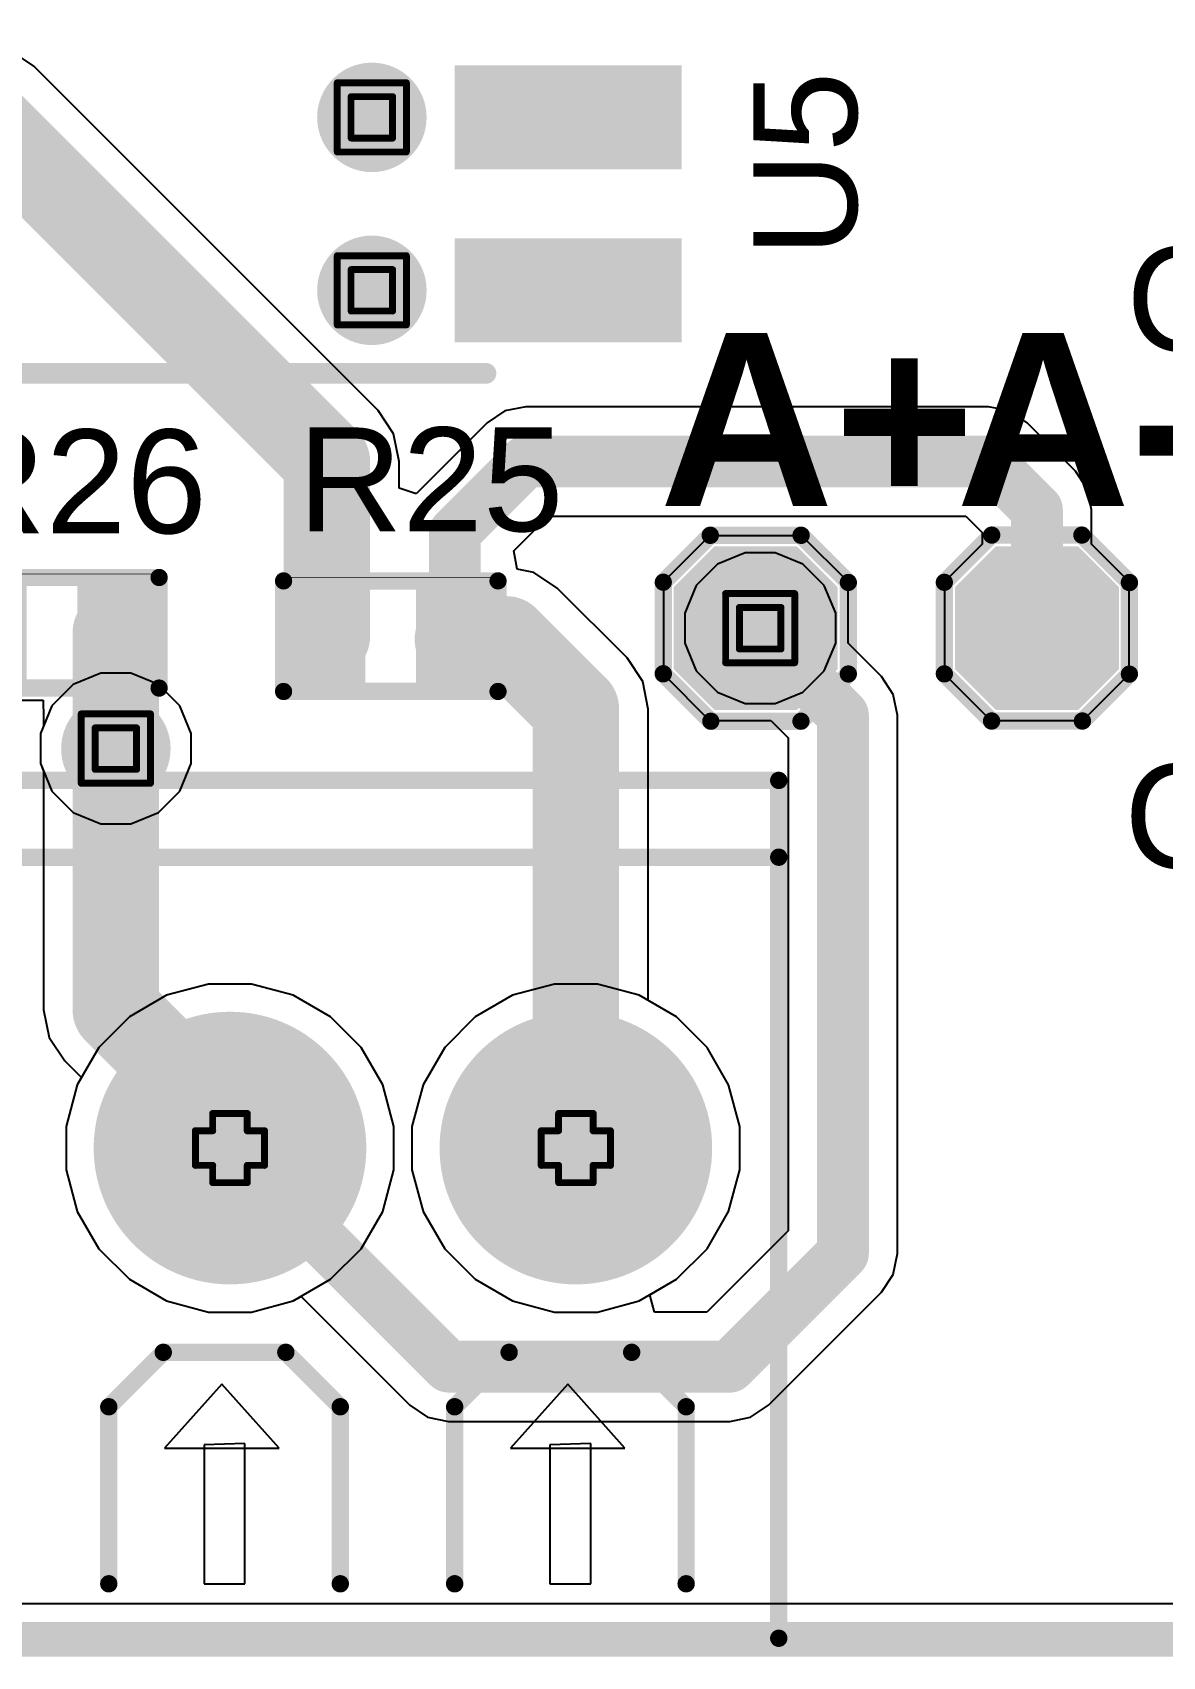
# Model space of a CAD drawing. Header units: inches. Extents: x -6 to 198, y 0 to 119.
# Drawn here: x 29.99 to 38.29, y -0.13 to 11.8 of the extents above; entities that cross this region are included whole.
import ezdxf

# ---------------------------------------------------------------- set-up
doc = ezdxf.new("R2010")
doc.units = ezdxf.units.IN
for name, color, linetype in [('Board Outline', 216, 'Continuous'), ('Bottom Layer', 5, 'Continuous'), ('Bottom Solder', 6, 'Continuous'), ('Drill Drawing', 1, 'Continuous'), ('Multi-Layer', 9, 'Continuous'), ('Pad Holes', 156, 'Continuous'), ('Top Layer', 1, 'Continuous'), ('Top Overlay', 2, 'Continuous'), ('Top Paste', 8, 'Continuous'), ('Top Solder', 216, 'Continuous'), ('Via Holes', 16, 'Continuous')]:
    doc.layers.add(name, color=color, linetype=linetype)
doc.styles.add('Arial', font='', dxfattribs={"height": 0.2})
doc.styles.add('Arial_Bold', font='', dxfattribs={"height": 0.2})
doc.styles.get('Arial').set_extended_font_data('Arial')
doc.styles.get('Arial_Bold').set_extended_font_data('Arial', bold=True)

# ---------------------------------------------------------------- blocks, each defined once
blk = doc.blocks.new('T____________0_5___13')
at = {"layer": 'Top Layer'}
blk.add_hatch(color=1, dxfattribs=at).paths.add_polyline_path([(0.25, 0.5), (-0.25, 0.5), (-0.5, 0.25), (-0.5, -0.25), (-0.25, -0.5), (0.25, -0.5), (0.5, -0.25), (0.5, 0.25)])
at = {"layer": 'Top Paste'}
blk.add_hatch(color=8, dxfattribs=at).paths.add_polyline_path([(0.25, 0.5), (-0.25, 0.5), (-0.5, 0.25), (-0.5, -0.25), (-0.25, -0.5), (0.25, -0.5), (0.5, -0.25), (0.5, 0.25)])
at = {"layer": 'Top Solder'}
blk.add_hatch(color=216, dxfattribs=at).paths.add_polyline_path([(0.301, 0.602), (-0.301, 0.602), (-0.602, 0.301), (-0.602, -0.301), (-0.301, -0.602), (0.301, -0.602), (0.602, -0.301), (0.602, 0.301)])
at = {"layer": 'Top Overlay', "const_width": 0.127}
for points in [[(-0.336, 0.68), (-0.682, 0.333)], [(-0.336, 0.68), (0.336, 0.68)], [(0.336, 0.68), (0.684, 0.332)], [(-0.682, 0.333), (-0.682, -0.334)], [(0.684, 0.332), (0.684, -0.33)], [(-0.682, -0.334), (-0.337, -0.679)], [(0.684, -0.33), (0.335, -0.679)], [(-0.337, -0.679), (0.335, -0.679)]]:
    blk.add_lwpolyline(points, dxfattribs=at)
at = {"layer": 'Top Overlay', "const_width": 0.0635}
for points in [[(-0.367, 0.68, 1), (-0.304, 0.68, 1)], [(-0.367, 0.68, 1), (-0.304, 0.68, 1)], [(0.305, 0.68, 1), (0.368, 0.68, 1)], [(0.305, 0.68, 1), (0.368, 0.68, 1)], [(-0.714, 0.333, 1), (-0.65, 0.333, 1)], [(-0.714, 0.333, 1), (-0.65, 0.333, 1)], [(0.652, 0.332, 1), (0.715, 0.332, 1)], [(0.652, 0.332, 1), (0.715, 0.332, 1)], [(-0.714, -0.334, 1), (-0.65, -0.334, 1)], [(-0.714, -0.334, 1), (-0.65, -0.334, 1)], [(0.652, -0.33, 1), (0.715, -0.33, 1)], [(0.652, -0.33, 1), (0.715, -0.33, 1)], [(-0.369, -0.679, 1), (-0.306, -0.679, 1)], [(-0.369, -0.679, 1), (-0.306, -0.679, 1)], [(0.303, -0.679, 1), (0.367, -0.679, 1)], [(0.303, -0.679, 1), (0.367, -0.679, 1)]]:
    blk.add_lwpolyline(points, format="xyb", close=True, dxfattribs=at)
blk = doc.blocks.new('T____________0_5___14')
at = {"layer": 'Top Layer'}
blk.add_hatch(color=1, dxfattribs=at).paths.add_polyline_path([(0.25, 0.5), (-0.25, 0.5), (-0.5, 0.25), (-0.5, -0.25), (-0.25, -0.5), (0.25, -0.5), (0.5, -0.25), (0.5, 0.25)])
at = {"layer": 'Top Paste'}
blk.add_hatch(color=8, dxfattribs=at).paths.add_polyline_path([(0.25, 0.5), (-0.25, 0.5), (-0.5, 0.25), (-0.5, -0.25), (-0.25, -0.5), (0.25, -0.5), (0.5, -0.25), (0.5, 0.25)])
at = {"layer": 'Top Solder'}
blk.add_hatch(color=216, dxfattribs=at).paths.add_polyline_path([(0.301, 0.602), (-0.301, 0.602), (-0.602, 0.301), (-0.602, -0.301), (-0.301, -0.602), (0.301, -0.602), (0.602, -0.301), (0.602, 0.301)])
at = {"layer": 'Top Overlay', "const_width": 0.127}
for points in [[(-0.682, 0.333), (-0.336, 0.68)], [(0.336, 0.68), (-0.336, 0.68)], [(0.684, 0.332), (0.336, 0.68)], [(-0.682, -0.334), (-0.682, 0.333)], [(0.684, -0.33), (0.684, 0.332)], [(-0.337, -0.679), (-0.682, -0.334)], [(0.335, -0.679), (0.684, -0.33)], [(0.335, -0.679), (-0.337, -0.679)]]:
    blk.add_lwpolyline(points, dxfattribs=at)
at = {"layer": 'Top Overlay', "const_width": 0.0635}
for points in [[(-0.367, 0.68, 1), (-0.304, 0.68, 1)], [(-0.367, 0.68, 1), (-0.304, 0.68, 1)], [(0.305, 0.68, 1), (0.368, 0.68, 1)], [(0.305, 0.68, 1), (0.368, 0.68, 1)], [(-0.714, 0.333, 1), (-0.65, 0.333, 1)], [(-0.714, 0.333, 1), (-0.65, 0.333, 1)], [(0.652, 0.332, 1), (0.715, 0.332, 1)], [(0.652, 0.332, 1), (0.715, 0.332, 1)], [(-0.714, -0.334, 1), (-0.65, -0.334, 1)], [(-0.714, -0.334, 1), (-0.65, -0.334, 1)], [(0.652, -0.33, 1), (0.715, -0.33, 1)], [(0.652, -0.33, 1), (0.715, -0.33, 1)], [(-0.369, -0.679, 1), (-0.306, -0.679, 1)], [(-0.369, -0.679, 1), (-0.306, -0.679, 1)], [(0.303, -0.679, 1), (0.367, -0.679, 1)], [(0.303, -0.679, 1), (0.367, -0.679, 1)]]:
    blk.add_lwpolyline(points, format="xyb", close=True, dxfattribs=at)
blk = doc.blocks.new('SOP_16_29')
at = {"layer": 'Top Layer'}
for points in [[(-3.456, 4.724), (-1.994, 4.724), (-1.994, 4.166), (-3.456, 4.166)], [(1.994, 4.724), (3.456, 4.724), (3.456, 4.166), (1.994, 4.166)], [(-3.456, 3.454), (-1.994, 3.454), (-1.994, 2.896), (-3.456, 2.896)], [(1.994, 3.454), (3.456, 3.454), (3.456, 2.896), (1.994, 2.896)], [(-3.456, 2.184), (-1.994, 2.184), (-1.994, 1.626), (-3.456, 1.626)], [(1.994, 2.184), (3.456, 2.184), (3.456, 1.626), (1.994, 1.626)], [(-3.456, 0.914), (-1.994, 0.914), (-1.994, 0.356), (-3.456, 0.356)], [(1.994, 0.914), (3.456, 0.914), (3.456, 0.356), (1.994, 0.356)], [(-3.456, -0.356), (-1.994, -0.356), (-1.994, -0.914), (-3.456, -0.914)], [(1.994, -0.356), (3.456, -0.356), (3.456, -0.914), (1.994, -0.914)], [(-3.456, -1.626), (-1.994, -1.626), (-1.994, -2.184), (-3.456, -2.184)], [(1.994, -1.626), (3.456, -1.626), (3.456, -2.184), (1.994, -2.184)], [(-3.456, -2.896), (-1.994, -2.896), (-1.994, -3.454), (-3.456, -3.454)], [(1.994, -2.896), (3.456, -2.896), (3.456, -3.454), (1.994, -3.454)], [(-3.456, -4.166), (-1.994, -4.166), (-1.994, -4.724), (-3.456, -4.724)], [(1.994, -4.166), (3.456, -4.166), (3.456, -4.724), (1.994, -4.724)]]:
    blk.add_hatch(color=1, dxfattribs=at).paths.add_polyline_path(points)
at = {"layer": 'Top Paste'}
for points in [[(-3.456, 4.724), (-1.994, 4.724), (-1.994, 4.166), (-3.456, 4.166)], [(1.994, 4.724), (3.456, 4.724), (3.456, 4.166), (1.994, 4.166)], [(-3.456, 3.454), (-1.994, 3.454), (-1.994, 2.896), (-3.456, 2.896)], [(1.994, 3.454), (3.456, 3.454), (3.456, 2.896), (1.994, 2.896)], [(-3.456, 2.184), (-1.994, 2.184), (-1.994, 1.626), (-3.456, 1.626)], [(1.994, 2.184), (3.456, 2.184), (3.456, 1.626), (1.994, 1.626)], [(-3.456, 0.914), (-1.994, 0.914), (-1.994, 0.356), (-3.456, 0.356)], [(1.994, 0.914), (3.456, 0.914), (3.456, 0.356), (1.994, 0.356)], [(-3.456, -0.356), (-1.994, -0.356), (-1.994, -0.914), (-3.456, -0.914)], [(1.994, -0.356), (3.456, -0.356), (3.456, -0.914), (1.994, -0.914)], [(-3.456, -1.626), (-1.994, -1.626), (-1.994, -2.184), (-3.456, -2.184)], [(1.994, -1.626), (3.456, -1.626), (3.456, -2.184), (1.994, -2.184)], [(-3.456, -2.896), (-1.994, -2.896), (-1.994, -3.454), (-3.456, -3.454)], [(1.994, -2.896), (3.456, -2.896), (3.456, -3.454), (1.994, -3.454)], [(-3.456, -4.166), (-1.994, -4.166), (-1.994, -4.724), (-3.456, -4.724)], [(1.994, -4.166), (3.456, -4.166), (3.456, -4.724), (1.994, -4.724)]]:
    blk.add_hatch(color=8, dxfattribs=at).paths.add_polyline_path(points)
at = {"layer": 'Top Solder'}
for points in [[(-3.557, 4.826), (-1.892, 4.826), (-1.892, 4.064), (-3.557, 4.064)], [(1.892, 4.826), (3.557, 4.826), (3.557, 4.064), (1.892, 4.064)], [(-3.557, 3.556), (-1.892, 3.556), (-1.892, 2.794), (-3.557, 2.794)], [(1.892, 3.556), (3.557, 3.556), (3.557, 2.794), (1.892, 2.794)], [(-3.557, 2.286), (-1.892, 2.286), (-1.892, 1.524), (-3.557, 1.524)], [(1.892, 2.286), (3.557, 2.286), (3.557, 1.524), (1.892, 1.524)], [(-3.557, 1.016), (-1.892, 1.016), (-1.892, 0.254), (-3.557, 0.254)], [(1.892, 1.016), (3.557, 1.016), (3.557, 0.254), (1.892, 0.254)], [(-3.557, -0.254), (-1.892, -0.254), (-1.892, -1.016), (-3.557, -1.016)], [(1.892, -0.254), (3.557, -0.254), (3.557, -1.016), (1.892, -1.016)], [(-3.557, -1.524), (-1.892, -1.524), (-1.892, -2.286), (-3.557, -2.286)], [(1.892, -1.524), (3.557, -1.524), (3.557, -2.286), (1.892, -2.286)], [(-3.557, -2.794), (-1.892, -2.794), (-1.892, -3.556), (-3.557, -3.556)], [(1.892, -2.794), (3.557, -2.794), (3.557, -3.556), (1.892, -3.556)], [(-3.557, -4.064), (-1.892, -4.064), (-1.892, -4.826), (-3.557, -4.826)], [(1.892, -4.064), (3.557, -4.064), (3.557, -4.826), (1.892, -4.826)]]:
    blk.add_hatch(color=216, dxfattribs=at).paths.add_polyline_path(points)
at = {"layer": 'Top Overlay'}
for points, const_width in [([(-2.121, 5.055), (2.121, 5.055)], 0.152), ([(-3.785, 4.318), (-3.785, 4.572)], 0.127), ([(-3.785, 4.572), (-3.658, 4.445)], 0.127), ([(-3.785, 4.318), (-3.658, 4.445)], 0.127), ([(-2.121, -5.055), (2.121, -5.055)], 0.152)]:
    blk.add_lwpolyline(points, dxfattribs=dict(at, const_width=const_width))
for points, const_width in [([(-2.159, 5.055, 1), (-2.083, 5.055, 1)], 0.0762), ([(2.083, 5.055, 1), (2.159, 5.055, 1)], 0.0762), ([(-3.816, 4.572, 1), (-3.753, 4.572, 1)], 0.0635), ([(-3.816, 4.572, 1), (-3.753, 4.572, 1)], 0.0635), ([(-3.689, 4.445, 1), (-3.626, 4.445, 1)], 0.0635), ([(-3.689, 4.445, 1), (-3.626, 4.445, 1)], 0.0635), ([(-3.816, 4.318, 1), (-3.753, 4.318, 1)], 0.0635), ([(-3.816, 4.318, 1), (-3.753, 4.318, 1)], 0.0635), ([(-2.159, -5.055, 1), (-2.083, -5.055, 1)], 0.0762), ([(2.083, -5.055, 1), (2.159, -5.055, 1)], 0.0762)]:
    blk.add_lwpolyline(points, format="xyb", close=True, dxfattribs=dict(at, const_width=const_width))
blk = doc.blocks.new('R___0402_44')
at = {"layer": 'Top Layer'}
for points in [[(-0.699, -0.318), (-0.699, 0.318), (-0.241, 0.318), (-0.241, -0.318)], [(0.241, -0.318), (0.241, 0.318), (0.699, 0.318), (0.699, -0.318)]]:
    blk.add_hatch(color=1, dxfattribs=at).paths.add_polyline_path(points)
at = {"layer": 'Top Paste'}
for points in [[(-0.699, -0.318), (-0.699, 0.318), (-0.241, 0.318), (-0.241, -0.318)], [(0.241, -0.318), (0.241, 0.318), (0.699, 0.318), (0.699, -0.318)]]:
    blk.add_hatch(color=8, dxfattribs=at).paths.add_polyline_path(points)
at = {"layer": 'Top Solder'}
for points in [[(-0.754, -0.373), (-0.754, 0.373), (-0.186, 0.373), (-0.186, -0.373)], [(0.186, -0.373), (0.186, 0.373), (0.754, 0.373), (0.754, -0.373)]]:
    blk.add_hatch(color=216, dxfattribs=at).paths.add_polyline_path(points)
at = {"layer": 'Top Overlay'}
for points, const_width in [([(0.787, 0.406), (-0.787, 0.406)], 0.127), ([(-0.787, 0.406), (-0.787, -0.406)], 0.127), ([(0.787, 0.406), (0.787, -0.406)], 0.127), ([(0.787, -0.406), (-0.787, -0.406)], 0.127), ([(0.813, -0.432), (-0.813, -0.432)], 0.00323)]:
    blk.add_lwpolyline(points, dxfattribs=dict(at, const_width=const_width))
for points, const_width in [([(-0.819, 0.406, 1), (-0.756, 0.406, 1)], 0.0635), ([(-0.819, 0.406, 1), (-0.756, 0.406, 1)], 0.0635), ([(0.756, 0.406, 1), (0.819, 0.406, 1)], 0.0635), ([(0.756, 0.406, 1), (0.819, 0.406, 1)], 0.0635), ([(-0.819, -0.406, 1), (-0.756, -0.406, 1)], 0.0635), ([(-0.819, -0.406, 1), (-0.756, -0.406, 1)], 0.0635), ([(0.756, -0.406, 1), (0.819, -0.406, 1)], 0.0635), ([(0.756, -0.406, 1), (0.819, -0.406, 1)], 0.0635), ([(-0.814, -0.432, 1), (-0.812, -0.432, 1)], 0.00161), ([(0.812, -0.432, 1), (0.814, -0.432, 1)], 0.00161)]:
    blk.add_lwpolyline(points, format="xyb", close=True, dxfattribs=dict(at, const_width=const_width))
blk = doc.blocks.new('R___0402_45')
at = {"layer": 'Top Layer'}
for points in [[(-0.699, -0.318), (-0.699, 0.318), (-0.241, 0.318), (-0.241, -0.318)], [(0.241, -0.318), (0.241, 0.318), (0.699, 0.318), (0.699, -0.318)]]:
    blk.add_hatch(color=1, dxfattribs=at).paths.add_polyline_path(points)
at = {"layer": 'Top Paste'}
for points in [[(-0.699, -0.318), (-0.699, 0.318), (-0.241, 0.318), (-0.241, -0.318)], [(0.241, -0.318), (0.241, 0.318), (0.699, 0.318), (0.699, -0.318)]]:
    blk.add_hatch(color=8, dxfattribs=at).paths.add_polyline_path(points)
at = {"layer": 'Top Solder'}
for points in [[(-0.754, -0.373), (-0.754, 0.373), (-0.186, 0.373), (-0.186, -0.373)], [(0.186, -0.373), (0.186, 0.373), (0.754, 0.373), (0.754, -0.373)]]:
    blk.add_hatch(color=216, dxfattribs=at).paths.add_polyline_path(points)
at = {"layer": 'Top Overlay'}
for points, const_width in [([(0.787, 0.406), (-0.787, 0.406)], 0.127), ([(-0.787, 0.406), (-0.787, -0.406)], 0.127), ([(0.787, 0.406), (0.787, -0.406)], 0.127), ([(0.787, -0.406), (-0.787, -0.406)], 0.127), ([(0.813, -0.432), (-0.813, -0.432)], 0.00323)]:
    blk.add_lwpolyline(points, dxfattribs=dict(at, const_width=const_width))
for points, const_width in [([(-0.819, 0.406, 1), (-0.756, 0.406, 1)], 0.0635), ([(-0.819, 0.406, 1), (-0.756, 0.406, 1)], 0.0635), ([(0.756, 0.406, 1), (0.819, 0.406, 1)], 0.0635), ([(0.756, 0.406, 1), (0.819, 0.406, 1)], 0.0635), ([(-0.819, -0.406, 1), (-0.756, -0.406, 1)], 0.0635), ([(-0.819, -0.406, 1), (-0.756, -0.406, 1)], 0.0635), ([(0.756, -0.406, 1), (0.819, -0.406, 1)], 0.0635), ([(0.756, -0.406, 1), (0.819, -0.406, 1)], 0.0635), ([(-0.814, -0.432, 1), (-0.812, -0.432, 1)], 0.00161), ([(0.812, -0.432, 1), (0.814, -0.432, 1)], 0.00161)]:
    blk.add_lwpolyline(points, format="xyb", close=True, dxfattribs=dict(at, const_width=const_width))
blk = doc.blocks.new('MX128_2_54_04P_GN01_C__Y_A_81')
at = {"layer": 'Bottom Layer'}
h = blk.add_hatch(color=5, dxfattribs=at)
edge = h.paths.add_edge_path()
edge.add_arc((-3.81, 0), 0.95, 0, 360)
h = blk.add_hatch(color=5, dxfattribs=at)
edge = h.paths.add_edge_path()
edge.add_arc((-1.27, 0), 0.95, 0, 360)
h = blk.add_hatch(color=5, dxfattribs=at)
edge = h.paths.add_edge_path()
edge.add_arc((1.27, 0), 0.95, 0, 360)
h = blk.add_hatch(color=5, dxfattribs=at)
edge = h.paths.add_edge_path()
edge.add_arc((3.81, 0), 0.95, 0, 360)
at = {"layer": 'Bottom Solder'}
h = blk.add_hatch(color=6, dxfattribs=at)
edge = h.paths.add_edge_path()
edge.add_arc((-3.81, 0), 1.001, 0, 360)
h = blk.add_hatch(color=6, dxfattribs=at)
edge = h.paths.add_edge_path()
edge.add_arc((-1.27, 0), 1.001, 0, 360)
h = blk.add_hatch(color=6, dxfattribs=at)
edge = h.paths.add_edge_path()
edge.add_arc((1.27, 0), 1.001, 0, 360)
h = blk.add_hatch(color=6, dxfattribs=at)
edge = h.paths.add_edge_path()
edge.add_arc((3.81, 0), 1.001, 0, 360)
at = {"layer": 'Multi-Layer'}
h = blk.add_hatch(color=9, dxfattribs=at)
edge = h.paths.add_edge_path()
edge.add_arc((-3.81, 0), 0.95, 0, 360)
h = blk.add_hatch(color=9, dxfattribs=at)
edge = h.paths.add_edge_path()
edge.add_arc((-1.27, 0), 0.95, 0, 360)
h = blk.add_hatch(color=9, dxfattribs=at)
edge = h.paths.add_edge_path()
edge.add_arc((1.27, 0), 0.95, 0, 360)
h = blk.add_hatch(color=9, dxfattribs=at)
edge = h.paths.add_edge_path()
edge.add_arc((3.81, 0), 0.95, 0, 360)
at = {"layer": 'Pad Holes'}
h = blk.add_hatch(color=7, dxfattribs=at)
edge = h.paths.add_edge_path()
edge.add_arc((-3.81, 0), 0.65, 0, 360)
h = blk.add_hatch(color=7, dxfattribs=at)
edge = h.paths.add_edge_path()
edge.add_arc((-1.27, 0), 0.65, 0, 360)
h = blk.add_hatch(color=7, dxfattribs=at)
edge = h.paths.add_edge_path()
edge.add_arc((1.27, 0), 0.65, 0, 360)
h = blk.add_hatch(color=7, dxfattribs=at)
edge = h.paths.add_edge_path()
edge.add_arc((3.81, 0), 0.65, 0, 360)
at = {"layer": 'Top Layer'}
h = blk.add_hatch(color=1, dxfattribs=at)
edge = h.paths.add_edge_path()
edge.add_arc((-3.81, 0), 0.95, 0, 360)
h = blk.add_hatch(color=1, dxfattribs=at)
edge = h.paths.add_edge_path()
edge.add_arc((-1.27, 0), 0.95, 0, 360)
h = blk.add_hatch(color=1, dxfattribs=at)
edge = h.paths.add_edge_path()
edge.add_arc((1.27, 0), 0.95, 0, 360)
h = blk.add_hatch(color=1, dxfattribs=at)
edge = h.paths.add_edge_path()
edge.add_arc((3.81, 0), 0.95, 0, 360)
at = {"layer": 'Top Solder'}
h = blk.add_hatch(color=216, dxfattribs=at)
edge = h.paths.add_edge_path()
edge.add_arc((-3.81, 0), 1.001, 0, 360)
h = blk.add_hatch(color=216, dxfattribs=at)
edge = h.paths.add_edge_path()
edge.add_arc((-1.27, 0), 1.001, 0, 360)
h = blk.add_hatch(color=216, dxfattribs=at)
edge = h.paths.add_edge_path()
edge.add_arc((1.27, 0), 1.001, 0, 360)
h = blk.add_hatch(color=216, dxfattribs=at)
edge = h.paths.add_edge_path()
edge.add_arc((3.81, 0), 1.001, 0, 360)
at = {"layer": 'Top Overlay'}
for p, q in [((-3.87, -1.735), (-4.29, -2.205)), ((-3.45, -2.205), (-3.87, -1.735)), ((-1.33, -1.735), (-1.75, -2.205)), ((-0.91, -2.205), (-1.33, -1.735)), ((1.21, -1.735), (0.79, -2.205)), ((1.63, -2.205), (1.21, -1.735)), ((3.75, -1.735), (3.33, -2.205)), ((4.17, -2.205), (3.75, -1.735)), ((-4.29, -2.205), (-3.45, -2.205)), ((-3.7, -2.17), (-4, -2.18)), ((-4, -2.18), (-4, -3.2)), ((-3.7, -3.2), (-3.7, -2.17)), ((-1.75, -2.205), (-0.91, -2.205)), ((-1.16, -2.17), (-1.46, -2.18)), ((-1.46, -2.18), (-1.46, -3.2)), ((-1.16, -3.2), (-1.16, -2.17)), ((0.79, -2.205), (1.63, -2.205)), ((1.38, -2.17), (1.08, -2.18)), ((1.08, -2.18), (1.08, -3.2)), ((1.38, -3.2), (1.38, -2.17)), ((3.33, -2.205), (4.17, -2.205)), ((3.92, -2.17), (3.62, -2.18)), ((3.62, -2.18), (3.62, -3.2)), ((3.92, -3.2), (3.92, -2.17)), ((-4, -3.2), (-3.7, -3.2)), ((-1.46, -3.2), (-1.16, -3.2)), ((1.08, -3.2), (1.38, -3.2)), ((3.62, -3.2), (3.92, -3.2))]:
    blk.add_line(p, q, dxfattribs=at)
at = {"layer": 'Top Overlay', "const_width": 0.127}
for points in [[(-5.3, -3.6), (-5.3, 2.7)], [(-5.3, 2.7), (5.3, 2.7)], [(5.3, -3.6), (5.3, 2.7)], [(-5.3, 2.136), (5.3, 2.136)], [(-4.7, -1.9), (-4.3, -1.5)], [(-4.3, -1.5), (-3.4, -1.5)], [(-3.4, -1.5), (-3, -1.9)], [(-2.16, -1.9), (-1.76, -1.5)], [(-1.76, -1.5), (-0.86, -1.5)], [(-0.86, -1.5), (-0.46, -1.9)], [(0.38, -1.9), (0.78, -1.5)], [(0.78, -1.5), (1.68, -1.5)], [(1.68, -1.5), (2.08, -1.9)], [(2.92, -1.9), (3.32, -1.5)], [(3.32, -1.5), (4.22, -1.5)], [(4.22, -1.5), (4.62, -1.9)], [(-4.7, -3.2), (-4.7, -1.9)], [(-3, -3.2), (-3, -1.9)], [(-2.16, -3.2), (-2.16, -1.9)], [(-0.46, -3.2), (-0.46, -1.9)], [(0.38, -3.2), (0.38, -1.9)], [(2.08, -3.2), (2.08, -1.9)], [(2.92, -3.2), (2.92, -1.9)], [(4.62, -3.2), (4.62, -1.9)], [(-5.3, -3.6), (5.3, -3.6)]]:
    blk.add_lwpolyline(points, dxfattribs=at)
at = {"layer": 'Top Overlay', "const_width": 0.0635}
for points in [[(-5.332, 2.7, 1), (-5.268, 2.7, 1)], [(-5.332, 2.7, 1), (-5.268, 2.7, 1)], [(5.268, 2.7, 1), (5.332, 2.7, 1)], [(5.268, 2.7, 1), (5.332, 2.7, 1)], [(-5.332, 2.136, 1), (-5.268, 2.136, 1)], [(5.268, 2.136, 1), (5.332, 2.136, 1)], [(-4.332, -1.5, 1), (-4.268, -1.5, 1)], [(-4.332, -1.5, 1), (-4.268, -1.5, 1)], [(-3.432, -1.5, 1), (-3.368, -1.5, 1)], [(-3.432, -1.5, 1), (-3.368, -1.5, 1)], [(-1.792, -1.5, 1), (-1.728, -1.5, 1)], [(-1.792, -1.5, 1), (-1.728, -1.5, 1)], [(-0.892, -1.5, 1), (-0.828, -1.5, 1)], [(-0.892, -1.5, 1), (-0.828, -1.5, 1)], [(0.748, -1.5, 1), (0.812, -1.5, 1)], [(0.748, -1.5, 1), (0.812, -1.5, 1)], [(1.648, -1.5, 1), (1.712, -1.5, 1)], [(1.648, -1.5, 1), (1.712, -1.5, 1)], [(3.288, -1.5, 1), (3.352, -1.5, 1)], [(3.288, -1.5, 1), (3.352, -1.5, 1)], [(4.188, -1.5, 1), (4.252, -1.5, 1)], [(4.188, -1.5, 1), (4.252, -1.5, 1)], [(-4.732, -1.9, 1), (-4.668, -1.9, 1)], [(-4.732, -1.9, 1), (-4.668, -1.9, 1)], [(-3.032, -1.9, 1), (-2.968, -1.9, 1)], [(-3.032, -1.9, 1), (-2.968, -1.9, 1)], [(-2.192, -1.9, 1), (-2.128, -1.9, 1)], [(-2.192, -1.9, 1), (-2.128, -1.9, 1)], [(-0.492, -1.9, 1), (-0.428, -1.9, 1)], [(-0.492, -1.9, 1), (-0.428, -1.9, 1)], [(0.348, -1.9, 1), (0.412, -1.9, 1)], [(0.348, -1.9, 1), (0.412, -1.9, 1)], [(2.048, -1.9, 1), (2.112, -1.9, 1)], [(2.048, -1.9, 1), (2.112, -1.9, 1)], [(2.888, -1.9, 1), (2.952, -1.9, 1)], [(2.888, -1.9, 1), (2.952, -1.9, 1)], [(4.588, -1.9, 1), (4.652, -1.9, 1)], [(4.588, -1.9, 1), (4.652, -1.9, 1)], [(-4.732, -3.2, 1), (-4.668, -3.2, 1)], [(-3.032, -3.2, 1), (-2.968, -3.2, 1)], [(-2.192, -3.2, 1), (-2.128, -3.2, 1)], [(-0.492, -3.2, 1), (-0.428, -3.2, 1)], [(0.348, -3.2, 1), (0.412, -3.2, 1)], [(2.048, -3.2, 1), (2.112, -3.2, 1)], [(2.888, -3.2, 1), (2.952, -3.2, 1)], [(4.588, -3.2, 1), (4.652, -3.2, 1)], [(-5.332, -3.6, 1), (-5.268, -3.6, 1)], [(-5.332, -3.6, 1), (-5.268, -3.6, 1)], [(5.268, -3.6, 1), (5.332, -3.6, 1)], [(5.268, -3.6, 1), (5.332, -3.6, 1)]]:
    blk.add_lwpolyline(points, format="xyb", close=True, dxfattribs=at)

msp = doc.modelspace()

# ---------------------------------------------------------------- hatches: boundary and pattern name
at = {"layer": 'Bottom Layer'}
h = msp.add_hatch(color=5, dxfattribs=at)
edge = h.paths.add_edge_path()
edge.add_arc((32.487, 11.176), 0.3, 0, 360)
h = msp.add_hatch(color=5, dxfattribs=at)
edge = h.paths.add_edge_path()
edge.add_arc((32.487, 9.906), 0.3, 0, 360)
h = msp.add_hatch(color=5, dxfattribs=at)
edge = h.paths.add_edge_path()
edge.add_arc((35.339, 7.425), 0.3, 0, 360)
h = msp.add_hatch(color=5, dxfattribs=at)
edge = h.paths.add_edge_path()
edge.add_arc((30.607, 6.54), 0.3, 0, 360)
at = {"layer": 'Bottom Solder'}
h = msp.add_hatch(color=6, dxfattribs=at)
edge = h.paths.add_edge_path()
edge.add_arc((32.487, 11.176), 0.402, 0, 360)
h = msp.add_hatch(color=6, dxfattribs=at)
edge = h.paths.add_edge_path()
edge.add_arc((32.487, 9.906), 0.402, 0, 360)
h = msp.add_hatch(color=6, dxfattribs=at)
edge = h.paths.add_edge_path()
edge.add_arc((35.339, 7.425), 0.402, 0, 360)
h = msp.add_hatch(color=6, dxfattribs=at)
edge = h.paths.add_edge_path()
edge.add_arc((30.607, 6.54), 0.402, 0, 360)
at = {"layer": 'Top Layer'}
h = msp.add_hatch(color=1, dxfattribs=at)
edge = h.paths.add_edge_path()
edge.add_arc((32.487, 11.176), 0.3, 0, 360)
h = msp.add_hatch(color=1, dxfattribs=at)
edge = h.paths.add_edge_path()
edge.add_arc((32.487, 9.906), 0.3, 0, 360)
h = msp.add_hatch(color=1, dxfattribs=at)
edge = h.paths.add_edge_path()
edge.add_arc((35.339, 7.425), 0.3, 0, 360)
h = msp.add_hatch(color=1, dxfattribs=at)
edge = h.paths.add_edge_path()
edge.add_arc((30.607, 6.54), 0.3, 0, 360)
at = {"layer": 'Top Solder'}
h = msp.add_hatch(color=216, dxfattribs=at)
edge = h.paths.add_edge_path()
edge.add_arc((32.487, 11.176), 0.402, 0, 360)
h = msp.add_hatch(color=216, dxfattribs=at)
edge = h.paths.add_edge_path()
edge.add_arc((32.487, 9.906), 0.402, 0, 360)
h = msp.add_hatch(color=216, dxfattribs=at)
edge = h.paths.add_edge_path()
edge.add_arc((35.339, 7.425), 0.402, 0, 360)
h = msp.add_hatch(color=216, dxfattribs=at)
edge = h.paths.add_edge_path()
edge.add_arc((30.607, 6.54), 0.402, 0, 360)
at = {"layer": 'Via Holes'}
h = msp.add_hatch(color=7, dxfattribs=at)
edge = h.paths.add_edge_path()
edge.add_arc((32.487, 11.176), 0.15, 0, 360)
h = msp.add_hatch(color=7, dxfattribs=at)
edge = h.paths.add_edge_path()
edge.add_arc((32.487, 9.906), 0.15, 0, 360)
h = msp.add_hatch(color=7, dxfattribs=at)
edge = h.paths.add_edge_path()
edge.add_arc((35.339, 7.425), 0.15, 0, 360)
h = msp.add_hatch(color=7, dxfattribs=at)
edge = h.paths.add_edge_path()
edge.add_arc((30.607, 6.54), 0.15, 0, 360)

# ---------------------------------------------------------------- linework, layer by layer
at = {"layer": 'Board Outline', "const_width": 0.254}
msp.add_lwpolyline([(0, 0), (70, 0)], dxfattribs=at)
at = {"layer": 'Bottom Layer'}
for p, q in [((35.025, 7.894), (34.869, 7.739)), ((35.228, 7.979), (35.025, 7.894)), ((35.449, 7.979), (35.228, 7.979)), ((35.652, 7.894), (35.449, 7.979)), ((35.808, 7.739), (35.652, 7.894)), ((34.869, 7.739), (34.785, 7.535)), ((35.893, 7.535), (35.808, 7.739)), ((34.785, 7.535), (34.785, 7.315)), ((35.893, 7.315), (35.893, 7.535)), ((34.785, 7.315), (34.869, 7.111)), ((35.808, 7.111), (35.893, 7.315)), ((30.497, 7.094), (30.293, 7.01)), ((30.717, 7.094), (30.497, 7.094)), ((30.921, 7.01), (30.717, 7.094)), ((34.869, 7.111), (35.025, 6.955)), ((35.652, 6.955), (35.808, 7.111)), ((30.293, 7.01), (30.137, 6.854)), ((31.077, 6.854), (30.921, 7.01)), ((35.025, 6.955), (35.228, 6.871)), ((35.449, 6.871), (35.652, 6.955)), ((30.137, 6.854), (30.053, 6.651)), ((31.161, 6.651), (31.077, 6.854)), ((35.228, 6.871), (35.449, 6.871)), ((30.053, 6.651), (30.053, 6.43)), ((31.161, 6.43), (31.161, 6.651)), ((30.053, 6.43), (30.137, 6.227)), ((31.077, 6.227), (31.161, 6.43)), ((30.137, 6.227), (30.293, 6.071)), ((30.921, 6.071), (31.077, 6.227)), ((30.293, 6.071), (30.497, 5.987)), ((30.497, 5.987), (30.717, 5.987)), ((30.717, 5.987), (30.921, 6.071)), ((31.287, 4.811), (30.98, 4.729)), ((31.604, 4.811), (31.287, 4.811)), ((31.91, 4.729), (31.604, 4.811)), ((33.827, 4.811), (33.52, 4.729)), ((34.144, 4.811), (33.827, 4.811)), ((34.45, 4.729), (34.144, 4.811)), ((30.98, 4.729), (30.706, 4.57)), ((32.184, 4.57), (31.91, 4.729)), ((33.52, 4.729), (33.246, 4.57)), ((34.724, 4.57), (34.45, 4.729)), ((30.706, 4.57), (30.482, 4.346)), ((32.409, 4.346), (32.184, 4.57)), ((33.246, 4.57), (33.022, 4.346)), ((34.949, 4.346), (34.724, 4.57)), ((30.482, 4.346), (30.323, 4.072)), ((32.567, 4.072), (32.409, 4.346)), ((33.022, 4.346), (32.863, 4.072)), ((35.107, 4.072), (34.949, 4.346)), ((30.323, 4.072), (30.241, 3.765)), ((32.649, 3.765), (32.567, 4.072)), ((32.863, 4.072), (32.781, 3.765)), ((35.189, 3.765), (35.107, 4.072)), ((30.241, 3.765), (30.241, 3.448)), ((32.649, 3.448), (32.649, 3.765)), ((32.781, 3.765), (32.781, 3.448)), ((35.189, 3.448), (35.189, 3.765)), ((30.241, 3.448), (30.323, 3.142)), ((32.567, 3.142), (32.649, 3.448)), ((32.781, 3.448), (32.863, 3.142)), ((35.107, 3.142), (35.189, 3.448)), ((30.323, 3.142), (30.482, 2.868)), ((32.409, 2.868), (32.567, 3.142)), ((32.863, 3.142), (33.022, 2.868)), ((34.949, 2.868), (35.107, 3.142)), ((30.482, 2.868), (30.706, 2.643)), ((32.184, 2.643), (32.409, 2.868)), ((33.022, 2.868), (33.246, 2.643)), ((34.724, 2.643), (34.949, 2.868)), ((30.706, 2.643), (30.98, 2.485)), ((31.91, 2.485), (32.184, 2.643)), ((33.246, 2.643), (33.52, 2.485)), ((34.45, 2.485), (34.724, 2.643)), ((30.98, 2.485), (31.287, 2.403)), ((31.287, 2.403), (31.604, 2.403)), ((31.604, 2.403), (31.91, 2.485)), ((33.52, 2.485), (33.827, 2.403)), ((33.827, 2.403), (34.144, 2.403)), ((34.144, 2.403), (34.45, 2.485)), ((65.729, 0.259), (4.271, 0.259))]:
    msp.add_line(p, q, dxfattribs=at)
at = {"layer": 'Drill Drawing', "const_width": 0.0508}
for points in [[(32.233, 11.43), (32.741, 11.43)], [(32.233, 10.922), (32.233, 11.43)], [(32.741, 10.922), (32.741, 11.43)], [(32.334, 11.328), (32.639, 11.328)], [(32.334, 11.024), (32.334, 11.328)], [(32.639, 11.024), (32.639, 11.328)], [(32.334, 11.024), (32.639, 11.024)], [(32.233, 10.922), (32.741, 10.922)], [(32.233, 10.16), (32.741, 10.16)], [(32.233, 9.652), (32.233, 10.16)], [(32.741, 9.652), (32.741, 10.16)], [(32.334, 10.058), (32.639, 10.058)], [(32.334, 9.754), (32.334, 10.058)], [(32.639, 9.754), (32.639, 10.058)], [(32.233, 9.652), (32.741, 9.652)], [(32.334, 9.754), (32.639, 9.754)], [(35.085, 7.679), (35.593, 7.679)], [(35.085, 7.171), (35.085, 7.679)], [(35.593, 7.171), (35.593, 7.679)], [(35.186, 7.577), (35.491, 7.577)], [(35.186, 7.272), (35.186, 7.577)], [(35.491, 7.272), (35.491, 7.577)], [(35.186, 7.272), (35.491, 7.272)], [(35.085, 7.171), (35.593, 7.171)], [(30.353, 6.795), (30.861, 6.795)], [(30.353, 6.286), (30.353, 6.795)], [(30.861, 6.286), (30.861, 6.795)], [(30.455, 6.693), (30.759, 6.693)], [(30.455, 6.388), (30.455, 6.693)], [(30.759, 6.388), (30.759, 6.693)], [(30.455, 6.388), (30.759, 6.388)], [(30.353, 6.286), (30.861, 6.286)], [(31.318, 3.734), (31.318, 3.861)], [(31.318, 3.861), (31.572, 3.861)], [(31.572, 3.734), (31.572, 3.861)], [(33.858, 3.734), (33.858, 3.861)], [(33.858, 3.861), (34.112, 3.861)], [(34.112, 3.734), (34.112, 3.861)], [(31.191, 3.48), (31.191, 3.734)], [(31.191, 3.734), (31.318, 3.734)], [(31.572, 3.734), (31.699, 3.734)], [(31.699, 3.48), (31.699, 3.734)], [(33.731, 3.48), (33.731, 3.734)], [(33.731, 3.734), (33.858, 3.734)], [(34.112, 3.734), (34.239, 3.734)], [(34.239, 3.48), (34.239, 3.734)], [(31.191, 3.48), (31.318, 3.48)], [(31.318, 3.353), (31.318, 3.48)], [(31.572, 3.48), (31.699, 3.48)], [(31.572, 3.353), (31.572, 3.48)], [(33.731, 3.48), (33.858, 3.48)], [(33.858, 3.353), (33.858, 3.48)], [(34.112, 3.48), (34.239, 3.48)], [(34.112, 3.353), (34.112, 3.48)], [(31.318, 3.353), (31.572, 3.353)], [(33.858, 3.353), (34.112, 3.353)]]:
    msp.add_lwpolyline(points, dxfattribs=at)
at = {"layer": 'Drill Drawing', "const_width": 0.0254}
for points in [[(32.22, 11.43, 1), (32.245, 11.43, 1)], [(32.22, 11.43, 1), (32.245, 11.43, 1)], [(32.728, 11.43, 1), (32.753, 11.43, 1)], [(32.728, 11.43, 1), (32.753, 11.43, 1)], [(32.322, 11.328, 1), (32.347, 11.328, 1)], [(32.322, 11.328, 1), (32.347, 11.328, 1)], [(32.626, 11.328, 1), (32.652, 11.328, 1)], [(32.626, 11.328, 1), (32.652, 11.328, 1)], [(32.322, 11.024, 1), (32.347, 11.024, 1)], [(32.322, 11.024, 1), (32.347, 11.024, 1)], [(32.626, 11.024, 1), (32.652, 11.024, 1)], [(32.626, 11.024, 1), (32.652, 11.024, 1)], [(32.22, 10.922, 1), (32.245, 10.922, 1)], [(32.22, 10.922, 1), (32.245, 10.922, 1)], [(32.728, 10.922, 1), (32.753, 10.922, 1)], [(32.728, 10.922, 1), (32.753, 10.922, 1)], [(32.22, 10.16, 1), (32.245, 10.16, 1)], [(32.22, 10.16, 1), (32.245, 10.16, 1)], [(32.728, 10.16, 1), (32.753, 10.16, 1)], [(32.728, 10.16, 1), (32.753, 10.16, 1)], [(32.322, 10.058, 1), (32.347, 10.058, 1)], [(32.322, 10.058, 1), (32.347, 10.058, 1)], [(32.626, 10.058, 1), (32.652, 10.058, 1)], [(32.626, 10.058, 1), (32.652, 10.058, 1)], [(32.22, 9.652, 1), (32.245, 9.652, 1)], [(32.22, 9.652, 1), (32.245, 9.652, 1)], [(32.322, 9.754, 1), (32.347, 9.754, 1)], [(32.322, 9.754, 1), (32.347, 9.754, 1)], [(32.626, 9.754, 1), (32.652, 9.754, 1)], [(32.626, 9.754, 1), (32.652, 9.754, 1)], [(32.728, 9.652, 1), (32.753, 9.652, 1)], [(32.728, 9.652, 1), (32.753, 9.652, 1)], [(35.072, 7.679, 1), (35.097, 7.679, 1)], [(35.072, 7.679, 1), (35.097, 7.679, 1)], [(35.58, 7.679, 1), (35.605, 7.679, 1)], [(35.58, 7.679, 1), (35.605, 7.679, 1)], [(35.173, 7.577, 1), (35.199, 7.577, 1)], [(35.173, 7.577, 1), (35.199, 7.577, 1)], [(35.478, 7.577, 1), (35.504, 7.577, 1)], [(35.478, 7.577, 1), (35.504, 7.577, 1)], [(35.173, 7.272, 1), (35.199, 7.272, 1)], [(35.173, 7.272, 1), (35.199, 7.272, 1)], [(35.478, 7.272, 1), (35.504, 7.272, 1)], [(35.478, 7.272, 1), (35.504, 7.272, 1)], [(35.072, 7.171, 1), (35.097, 7.171, 1)], [(35.072, 7.171, 1), (35.097, 7.171, 1)], [(35.58, 7.171, 1), (35.605, 7.171, 1)], [(35.58, 7.171, 1), (35.605, 7.171, 1)], [(30.34, 6.795, 1), (30.366, 6.795, 1)], [(30.34, 6.795, 1), (30.366, 6.795, 1)], [(30.848, 6.795, 1), (30.874, 6.795, 1)], [(30.848, 6.795, 1), (30.874, 6.795, 1)], [(30.442, 6.693, 1), (30.467, 6.693, 1)], [(30.442, 6.693, 1), (30.467, 6.693, 1)], [(30.747, 6.693, 1), (30.772, 6.693, 1)], [(30.747, 6.693, 1), (30.772, 6.693, 1)], [(30.442, 6.388, 1), (30.467, 6.388, 1)], [(30.442, 6.388, 1), (30.467, 6.388, 1)], [(30.747, 6.388, 1), (30.772, 6.388, 1)], [(30.747, 6.388, 1), (30.772, 6.388, 1)], [(30.34, 6.286, 1), (30.366, 6.286, 1)], [(30.34, 6.286, 1), (30.366, 6.286, 1)], [(30.848, 6.286, 1), (30.874, 6.286, 1)], [(30.848, 6.286, 1), (30.874, 6.286, 1)], [(31.305, 3.861, 1), (31.331, 3.861, 1)], [(31.305, 3.861, 1), (31.331, 3.861, 1)], [(31.559, 3.861, 1), (31.585, 3.861, 1)], [(31.559, 3.861, 1), (31.585, 3.861, 1)], [(33.846, 3.861, 1), (33.871, 3.861, 1)], [(33.846, 3.861, 1), (33.871, 3.861, 1)], [(34.099, 3.861, 1), (34.125, 3.861, 1)], [(34.099, 3.861, 1), (34.125, 3.861, 1)], [(31.178, 3.734, 1), (31.204, 3.734, 1)], [(31.178, 3.734, 1), (31.204, 3.734, 1)], [(31.305, 3.734, 1), (31.331, 3.734, 1)], [(31.305, 3.734, 1), (31.331, 3.734, 1)], [(31.559, 3.734, 1), (31.585, 3.734, 1)], [(31.559, 3.734, 1), (31.585, 3.734, 1)], [(31.686, 3.734, 1), (31.712, 3.734, 1)], [(31.686, 3.734, 1), (31.712, 3.734, 1)], [(33.718, 3.734, 1), (33.744, 3.734, 1)], [(33.718, 3.734, 1), (33.744, 3.734, 1)], [(33.846, 3.734, 1), (33.871, 3.734, 1)], [(33.846, 3.734, 1), (33.871, 3.734, 1)], [(34.099, 3.734, 1), (34.125, 3.734, 1)], [(34.099, 3.734, 1), (34.125, 3.734, 1)], [(34.226, 3.734, 1), (34.252, 3.734, 1)], [(34.226, 3.734, 1), (34.252, 3.734, 1)], [(31.178, 3.48, 1), (31.204, 3.48, 1)], [(31.178, 3.48, 1), (31.204, 3.48, 1)], [(31.305, 3.48, 1), (31.331, 3.48, 1)], [(31.305, 3.48, 1), (31.331, 3.48, 1)], [(31.559, 3.48, 1), (31.585, 3.48, 1)], [(31.559, 3.48, 1), (31.585, 3.48, 1)], [(31.686, 3.48, 1), (31.712, 3.48, 1)], [(31.686, 3.48, 1), (31.712, 3.48, 1)], [(33.718, 3.48, 1), (33.744, 3.48, 1)], [(33.718, 3.48, 1), (33.744, 3.48, 1)], [(33.846, 3.48, 1), (33.871, 3.48, 1)], [(33.846, 3.48, 1), (33.871, 3.48, 1)], [(34.099, 3.48, 1), (34.125, 3.48, 1)], [(34.099, 3.48, 1), (34.125, 3.48, 1)], [(34.226, 3.48, 1), (34.252, 3.48, 1)], [(34.226, 3.48, 1), (34.252, 3.48, 1)], [(31.305, 3.353, 1), (31.331, 3.353, 1)], [(31.305, 3.353, 1), (31.331, 3.353, 1)], [(31.559, 3.353, 1), (31.585, 3.353, 1)], [(31.559, 3.353, 1), (31.585, 3.353, 1)], [(33.846, 3.353, 1), (33.871, 3.353, 1)], [(33.846, 3.353, 1), (33.871, 3.353, 1)], [(34.099, 3.353, 1), (34.125, 3.353, 1)], [(34.099, 3.353, 1), (34.125, 3.353, 1)]]:
    msp.add_lwpolyline(points, format="xyb", close=True, dxfattribs=at)
at = {"layer": 'Top Layer'}
for p, q in [((30.005, 11.551), (29.832, 11.666)), ((32.532, 9.024), (30.005, 11.551)), ((32.647, 8.852), (32.532, 9.024)), ((32.532, 9.024), (32.532, 9.024)), ((33.463, 9.02), (33.333, 8.933)), ((33.617, 9.05), (33.463, 9.02)), ((37.016, 9.05), (33.617, 9.05)), ((37.169, 9.02), (37.016, 9.05)), ((37.3, 8.933), (37.169, 9.02)), ((32.687, 8.649), (32.647, 8.852)), ((33.333, 8.933), (32.814, 8.414)), ((37.654, 8.578), (37.3, 8.933)), ((32.687, 8.453), (32.687, 8.649)), ((37.741, 8.447), (37.654, 8.578)), ((32.806, 8.414), (32.687, 8.453)), ((32.814, 8.414), (32.806, 8.414)), ((37.772, 8.294), (37.741, 8.447)), ((33.529, 7.993), (33.783, 8.247)), ((33.783, 8.247), (36.849, 8.247)), ((36.849, 8.247), (36.969, 8.128)), ((37.772, 8.041), (37.772, 8.294)), ((36.969, 8.128), (36.969, 8.041)), ((33.554, 7.858), (33.529, 7.993)), ((34.967, 8.103), (34.628, 7.764)), ((35.645, 8.103), (34.967, 8.103)), ((35.984, 7.764), (35.645, 8.103)), ((36.969, 8.041), (36.693, 7.764)), ((38.048, 7.764), (37.772, 8.041)), ((33.676, 7.834), (33.554, 7.858)), ((33.848, 7.719), (33.676, 7.834)), ((34.628, 7.764), (34.628, 7.086)), ((35.984, 7.315), (35.984, 7.764)), ((36.693, 7.764), (36.693, 7.086)), ((38.048, 7.086), (38.048, 7.764)), ((34.361, 7.206), (33.848, 7.719)), ((36.229, 7.07), (35.984, 7.315)), ((34.476, 7.034), (34.361, 7.206)), ((34.361, 7.206), (34.361, 7.206)), ((34.628, 7.086), (34.967, 6.748)), ((36.316, 6.939), (36.229, 7.07)), ((36.693, 7.086), (37.032, 6.748)), ((37.709, 6.748), (38.048, 7.086)), ((34.516, 6.831), (34.476, 7.034)), ((36.347, 6.786), (36.316, 6.939)), ((29.846, 6.896), (30.074, 6.896)), ((30.074, 6.896), (30.076, 6.77)), ((34.516, 4.691), (34.516, 6.831)), ((30.076, 6.706), (30.053, 6.651)), ((30.076, 6.77), (30.076, 6.706)), ((34.967, 6.748), (35.416, 6.748)), ((35.416, 6.748), (35.544, 6.62)), ((36.347, 2.833), (36.347, 6.786)), ((37.032, 6.748), (37.709, 6.748)), ((30.053, 6.651), (30.053, 6.43)), ((35.544, 6.62), (35.544, 2.999)), ((30.053, 6.43), (30.076, 6.375)), ((30.076, 6.375), (30.076, 4.622)), ((34.724, 4.57), (34.516, 4.691)), ((30.076, 4.622), (30.076, 4.622)), ((30.076, 4.622), (30.117, 4.419)), ((34.949, 4.346), (34.724, 4.57)), ((30.117, 4.419), (30.232, 4.247)), ((35.107, 4.072), (34.949, 4.346)), ((30.232, 4.247), (30.354, 4.125)), ((30.323, 4.072), (30.241, 3.765)), ((30.354, 4.125), (30.323, 4.072)), ((35.189, 3.765), (35.107, 4.072)), ((30.241, 3.765), (30.241, 3.448)), ((35.189, 3.448), (35.189, 3.765)), ((30.241, 3.448), (30.323, 3.142)), ((35.107, 3.142), (35.189, 3.448)), ((30.323, 3.142), (30.482, 2.868)), ((34.949, 2.868), (35.107, 3.142)), ((35.544, 2.999), (34.948, 2.403)), ((30.482, 2.868), (30.706, 2.643)), ((34.724, 2.643), (34.949, 2.868)), ((36.316, 2.679), (36.347, 2.833)), ((30.706, 2.643), (30.98, 2.485)), ((34.529, 2.53), (34.724, 2.643)), ((36.229, 2.549), (36.316, 2.679)), ((31.91, 2.485), (31.967, 2.518)), ((31.967, 2.518), (32.766, 1.718)), ((34.563, 2.403), (34.529, 2.53)), ((35.399, 1.718), (36.229, 2.549)), ((30.98, 2.485), (31.287, 2.403)), ((31.287, 2.403), (31.604, 2.403)), ((31.604, 2.403), (31.91, 2.485)), ((34.948, 2.403), (34.563, 2.403)), ((32.766, 1.718), (32.896, 1.631)), ((35.268, 1.631), (35.399, 1.718)), ((32.896, 1.631), (33.05, 1.6)), ((33.05, 1.6), (35.115, 1.6)), ((35.115, 1.6), (35.268, 1.631)), ((65.729, 0.259), (4.271, 0.259))]:
    msp.add_line(p, q, dxfattribs=at)
for points, const_width in [([(29.629, 11.176), (32.156, 8.649)], 0.635), ([(32.156, 7.366), (32.156, 8.649)], 0.635), ([(33.096, 8.128), (33.617, 8.649)], 0.381), ([(33.617, 8.649), (37.016, 8.649)], 0.381), ([(37.016, 8.649), (37.371, 8.294)], 0.381), ([(37.371, 7.425), (37.371, 8.294)], 0.381), ([(33.096, 7.366), (33.096, 8.128)], 0.381), ([(30.607, 6.54), (30.607, 7.391)], 0.635), ([(33.119, 7.343), (33.472, 7.343)], 0.635), ([(33.472, 7.343), (33.985, 6.831)], 0.635), ([(35.339, 7.393), (35.339, 7.425)], 0.381), ([(35.339, 7.393), (35.946, 6.786)], 0.381), ([(33.985, 3.607), (33.985, 6.831)], 0.635), ([(35.946, 2.833), (35.946, 6.786)], 0.381), ([(30.607, 4.622), (30.607, 6.54)], 0.635), ([(30.607, 4.622), (31.445, 3.784)], 0.635), ([(31.445, 3.607), (31.445, 3.784)], 0.762), ([(31.445, 3.607), (33.05, 2.002)], 0.381), ([(35.115, 2.002), (35.946, 2.833)], 0.381), ([(33.05, 2.002), (35.115, 2.002)], 0.381)]:
    msp.add_lwpolyline(points, dxfattribs=dict(at, const_width=const_width))
for points, const_width in [([(31.998, 8.649, 1), (32.315, 8.649, 1)], 0.318), ([(31.998, 8.649, 1), (32.315, 8.649, 1)], 0.318), ([(33.522, 8.649, 1), (33.712, 8.649, 1)], 0.191), ([(33.522, 8.649, 1), (33.712, 8.649, 1)], 0.191), ([(36.92, 8.649, 1), (37.111, 8.649, 1)], 0.191), ([(36.92, 8.649, 1), (37.111, 8.649, 1)], 0.191), ([(37.275, 8.294, 1), (37.466, 8.294, 1)], 0.191), ([(37.275, 8.294, 1), (37.466, 8.294, 1)], 0.191), ([(33.001, 8.128, 1), (33.191, 8.128, 1)], 0.191), ([(33.001, 8.128, 1), (33.191, 8.128, 1)], 0.191), ([(30.448, 7.391, 1), (30.766, 7.391, 1)], 0.318), ([(31.998, 7.366, 1), (32.315, 7.366, 1)], 0.318), ([(32.96, 7.343, 1), (33.277, 7.343, 1)], 0.318), ([(33.314, 7.343, 1), (33.631, 7.343, 1)], 0.318), ([(33.314, 7.343, 1), (33.631, 7.343, 1)], 0.318), ([(33.001, 7.366, 1), (33.191, 7.366, 1)], 0.191), ([(35.243, 7.425, 1), (35.434, 7.425, 1)], 0.191), ([(35.243, 7.393, 1), (35.434, 7.393, 1)], 0.191), ([(35.243, 7.393, 1), (35.434, 7.393, 1)], 0.191), ([(37.275, 7.425, 1), (37.466, 7.425, 1)], 0.191), ([(33.826, 6.831, 1), (34.144, 6.831, 1)], 0.318), ([(33.826, 6.831, 1), (34.144, 6.831, 1)], 0.318), ([(35.85, 6.786, 1), (36.041, 6.786, 1)], 0.191), ([(35.85, 6.786, 1), (36.041, 6.786, 1)], 0.191), ([(30.448, 6.54, 1), (30.766, 6.54, 1)], 0.318), ([(30.448, 6.54, 1), (30.766, 6.54, 1)], 0.318), ([(30.448, 4.622, 1), (30.766, 4.622, 1)], 0.318), ([(30.448, 4.622, 1), (30.766, 4.622, 1)], 0.318), ([(31.255, 3.784, 1), (31.636, 3.784, 1)], 0.381), ([(31.286, 3.784, 1), (31.604, 3.784, 1)], 0.318), ([(31.255, 3.607, 1), (31.636, 3.607, 1)], 0.381), ([(33.826, 3.607, 1), (34.144, 3.607, 1)], 0.318), ([(31.35, 3.607, 1), (31.54, 3.607, 1)], 0.191), ([(35.85, 2.833, 1), (36.041, 2.833, 1)], 0.191), ([(35.85, 2.833, 1), (36.041, 2.833, 1)], 0.191), ([(32.955, 2.002, 1), (33.145, 2.002, 1)], 0.191), ([(32.955, 2.002, 1), (33.145, 2.002, 1)], 0.191), ([(35.019, 2.002, 1), (35.21, 2.002, 1)], 0.191), ([(35.019, 2.002, 1), (35.21, 2.002, 1)], 0.191)]:
    msp.add_lwpolyline(points, format="xyb", close=True, dxfattribs=dict(at, const_width=const_width))

# ---------------------------------------------------------------- block references
for name, p in [('SOP_16_29', (31.204, 14.351)), ('MX128_2_54_04P_GN01_C__Y_A_81', (30.175, 3.607))]:
    msp.add_blockref(name, p)
for name, p, rotation in [('T____________0_5___14', (35.306, 7.425), 270), ('T____________0_5___13', (37.371, 7.425), 90), ('R___0402_44', (30.137, 7.391), 180), ('R___0402_45', (32.626, 7.366), 180)]:
    msp.add_blockref(name, p, dxfattribs=dict(rotation=rotation))

# ---------------------------------------------------------------- texts
at = {"layer": 'Top Overlay', "style": 'Arial'}
msp.add_text('U5', height=0.762, rotation=90, dxfattribs=at).set_placement((36.05, 10.152))
at = {"layer": 'Top Overlay'}
for s, height, style, p in [('C25', 0.762, 'Arial', (38.026, 9.462)), ('A+', 1.27, 'Arial_Bold', (34.598, 8.323)), ('A-', 1.27, 'Arial_Bold', (36.776, 8.323)), ('R26', 0.762, 'Arial', (29.323, 8.122)), ('R25', 0.762, 'Arial', (31.942, 8.137)), ('C17', 0.762, 'Arial', (38.011, 5.664))]:
    msp.add_text(s, height=height, dxfattribs=dict(at, style=style)).set_placement(p)

doc.saveas('drawing.dxf')
